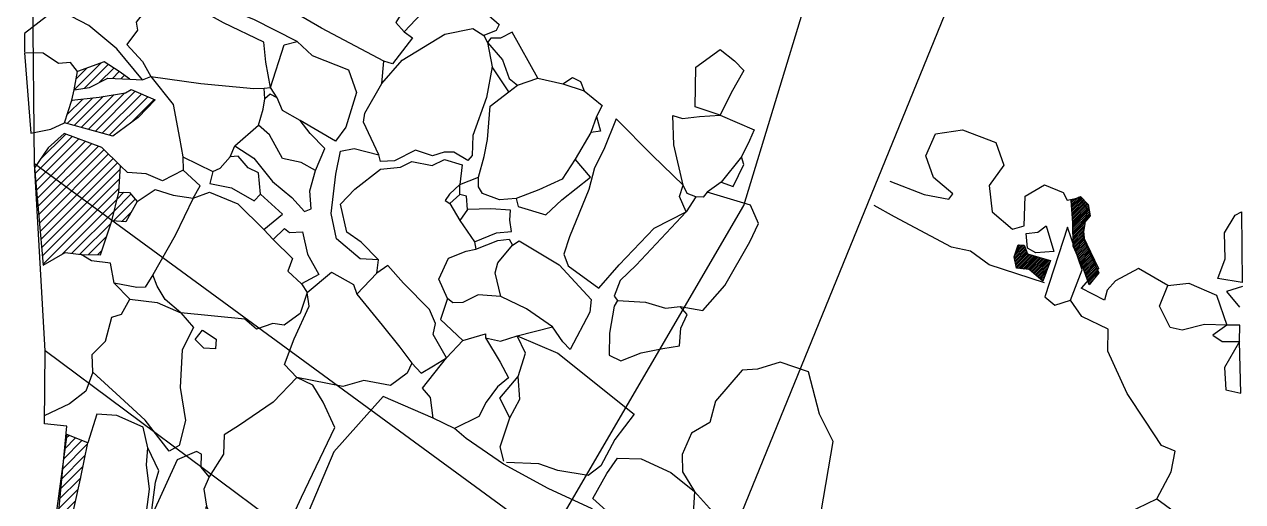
# Model space of a CAD drawing. Header units: metres. Extents: x -4.4 to -1.98, y -17.3 to -13.5.
# Drawn here: x -4.394 to -1.993, y -15.715 to -14.774 of the extents above; entities that cross this region are included whole.
import ezdxf

# ---------------------------------------------------------------- set-up
doc = ezdxf.new("R2010")
doc.units = ezdxf.units.M
doc.header["$LTSCALE"] = 25
doc.header["$MEASUREMENT"] = 0
doc.linetypes.add('STRICHPUNKTX2', pattern=[2, 1, -0.5, 0, -0.5])
doc.layers.get('0').update_dxf_attribs({"linetype": 'CONTINUOUS'})
for name, color, linetype in [('BEFUND', 1, 'CONTINUOUS'), ('FEUER', 1, 'CONTINUOUS'), ('GRABUNGSGRENZE', 3, 'STRICHPUNKTX2'), ('KNOCHEN', 2, 'CONTINUOUS'), ('KNOCHENSCHRAFF', 2, 'CONTINUOUS'), ('STEINE', 4, 'CONTINUOUS')]:
    doc.layers.add(name, color=color, linetype=linetype)

# ---------------------------------------------------------------- blocks, each defined once
blk = doc.blocks.new('*X2')
at = {"color": 0}
for p, q in [((-431.15, -1558.98), (-430.57, -1558.41)), ((-431.98, -1565.12), (-426.96, -1560.1)), ((-431.7, -1563.07), (-428.06, -1559.43)), ((-431.42, -1561.03), (-429.32, -1558.92)), ((-432.25, -1567.16), (-427.41, -1562.32)), ((-432.53, -1569.21), (-427.86, -1564.54)), ((-432.81, -1571.25), (-428.31, -1566.75)), ((-433.09, -1573.3), (-428.81, -1569.02)), ((-433.36, -1575.34), (-429.32, -1571.3)), ((-433.64, -1577.38), (-429.83, -1573.57)), ((-433.92, -1579.43), (-430.33, -1575.85)), ((-434.19, -1581.47), (-430.84, -1578.12)), ((-434.47, -1583.52), (-431.35, -1580.4)), ((-433.42, -1584.24), (-431.72, -1582.53)), ((-418.39, -1597.49), (-402.88, -1581.98)), ((-417.67, -1595), (-407.66, -1584.99)), ((-417.07, -1597.94), (-401.86, -1582.73)), ((-415, -1597.63), (-400.85, -1583.48)), ((-412.68, -1597.09), (-399.83, -1584.24)), ((-411.11, -1597.29), (-398.82, -1584.99)), ((-409.54, -1597.48), (-397.8, -1585.74)), ((-408.04, -1597.75), (-396.79, -1586.49)), ((-406.55, -1598.03), (-395.94, -1587.41)), ((-404.92, -1598.16), (-395.83, -1589.07)), ((-403.09, -1598.1), (-395.69, -1590.7)), ((-401.26, -1598.03), (-395.48, -1592.26)), ((-398.69, -1597.24), (-395.16, -1593.71)), ((-396.88, -1597.19), (-394.28, -1594.59)), ((-395.58, -1597.66), (-393.4, -1595.48)), ((-412.53, -1600.47), (-411.07, -1599.01)), ((-411.52, -1601.23), (-408.04, -1597.75)), ((-410.51, -1601.98), (-406.55, -1598.03)), ((-409.49, -1602.74), (-404.92, -1598.16)), ((-408.48, -1603.49), (-403.09, -1598.1)), ((-407.47, -1604.25), (-401.26, -1598.03)), ((-406.53, -1605.08), (-399.71, -1598.25)), ((-405.43, -1605.75), (-398.61, -1598.92)), ((-403.93, -1606.01), (-397.32, -1599.4)), ((-402.43, -1606.28), (-395.17, -1599.02)), ((-400.92, -1606.54), (-393.01, -1598.63)), ((-399.42, -1606.8), (-392.26, -1599.64)), ((-397.91, -1607.06), (-391.77, -1600.92)), ((-396.4, -1607.32), (-392.85, -1603.77))]:
    blk.add_line(p, q, dxfattribs=at)
blk = doc.blocks.new('*X3')
at = {"color": 0}
for p, q in [((-404.83, -1433.67), (-403.79, -1432.63)), ((-403.75, -1434.36), (-402.27, -1432.88)), ((-412.22, -1442.83), (-405.15, -1435.76)), ((-409.58, -1438.42), (-406.2, -1435.04)), ((-408.37, -1435.44), (-407.24, -1434.32)), ((-404.85, -1438.99), (-401.36, -1435.5)), ((-403.57, -1435.95), (-402.34, -1434.71)), ((-411.6, -1443.97), (-405.02, -1437.39)), ((-404.77, -1440.68), (-400.62, -1436.53)), ((-410.97, -1445.12), (-405.02, -1439.16)), ((-404.47, -1442.15), (-401.32, -1439)), ((-409.18, -1445.1), (-406.12, -1442.03)), ((-429.6, -1490.26), (-424.37, -1485.03)), ((-429.2, -1488.09), (-427.12, -1486.01)), ((-427.54, -1489.97), (-422.88, -1485.31)), ((-424.65, -1488.85), (-421.8, -1486)), ((-422.07, -1488.04), (-420.72, -1486.69)), ((-420.38, -1488.12), (-419.69, -1487.42)), ((-418.7, -1488.2), (-418.66, -1488.16)), ((-428.21, -1497.7), (-421.72, -1491.22)), ((-426.82, -1498.09), (-419.6, -1490.87)), ((-425.44, -1498.48), (-417.55, -1490.58)), ((-424.06, -1498.86), (-416.31, -1491.12)), ((-430.97, -1496.93), (-425.89, -1491.85)), ((-430.97, -1495.16), (-427.9, -1492.1)), ((-430.12, -1492.55), (-429.92, -1492.34)), ((-429.59, -1497.32), (-423.84, -1491.57)), ((-422.68, -1499.25), (-415.08, -1491.65)), ((-418.58, -1496.92), (-413.84, -1492.18)), ((-437.3, -1506.8), (-429.97, -1499.47)), ((-437.16, -1508.43), (-428.68, -1499.95)), ((-437.02, -1510.06), (-427.39, -1500.42)), ((-436.88, -1511.68), (-426.1, -1500.9)), ((-436.35, -1504.08), (-431.26, -1499)), ((-436.74, -1513.31), (-424.81, -1501.38)), ((-436.6, -1514.94), (-423.7, -1502.04)), ((-436.46, -1516.56), (-422.82, -1502.93)), ((-436.32, -1518.19), (-421.94, -1503.81)), ((-436.18, -1519.82), (-421.06, -1504.7)), ((-436.04, -1521.44), (-420.5, -1505.91)), ((-435.9, -1523.07), (-420.63, -1507.81)), ((-435.75, -1524.7), (-420.77, -1509.71)), ((-421.17, -1511.88), (-419.78, -1510.49)), ((-431.97, -1522.68), (-421.17, -1511.88)), ((-421.86, -1516.11), (-417.6, -1511.85)), ((-421.74, -1514.22), (-418.4, -1510.88)), ((-430.03, -1522.51), (-421.74, -1514.22)), ((-420.22, -1516.23), (-418.31, -1514.33)), ((-428.47, -1522.71), (-422.38, -1516.63)), ((-426.75, -1522.77), (-423.27, -1519.28)), ((-425.01, -1522.79), (-424.15, -1521.94))]:
    blk.add_line(p, q, dxfattribs=at)
blk = doc.blocks.new('*X9')
at = {"color": 0}
for p, q in [((-233.07, -1512.22), (-232.84, -1512)), ((-233.04, -1512.55), (-232.22, -1511.73)), ((-233.01, -1512.88), (-231.6, -1511.46)), ((-232.99, -1513.2), (-231.13, -1511.35)), ((-232.96, -1513.53), (-230.96, -1511.53)), ((-232.94, -1513.86), (-230.79, -1511.71)), ((-232.91, -1514.19), (-230.61, -1511.89)), ((-232.88, -1514.51), (-230.44, -1512.07)), ((-232.86, -1514.84), (-230.26, -1512.25)), ((-232.83, -1515.17), (-230.09, -1512.43)), ((-232.8, -1515.5), (-229.92, -1512.61)), ((-232.78, -1515.82), (-229.74, -1512.79)), ((-232.75, -1516.15), (-229.64, -1513.04)), ((-232.72, -1516.48), (-229.59, -1513.35)), ((-232.72, -1516.82), (-229.55, -1513.65)), ((-232.71, -1517.17), (-229.5, -1513.96)), ((-232.7, -1517.52), (-229.45, -1514.26)), ((-232.7, -1517.86), (-229.4, -1514.57)), ((-232.69, -1518.21), (-229.36, -1514.88)), ((-232.68, -1518.55), (-229.48, -1515.35)), ((-232.67, -1518.9), (-230.73, -1516.96)), ((-232.67, -1519.25), (-230.7, -1517.28)), ((-232.66, -1519.59), (-230.67, -1517.6)), ((-232.65, -1519.94), (-230.64, -1517.93)), ((-232.64, -1520.29), (-230.61, -1518.25)), ((-232.64, -1520.63), (-230.58, -1518.58)), ((-232.63, -1520.98), (-230.55, -1518.9)), ((-232.56, -1521.26), (-230.52, -1519.22)), ((-232.45, -1521.51), (-230.49, -1519.55)), ((-232.34, -1521.75), (-230.46, -1519.87)), ((-232.23, -1521.99), (-230.42, -1520.18)), ((-244.24, -1523.4), (-242.17, -1521.33)), ((-244.23, -1523.03), (-242.27, -1521.08)), ((-244.18, -1523.69), (-242.07, -1521.58)), ((-244.12, -1523.99), (-241.97, -1521.83)), ((-244.07, -1524.28), (-241.86, -1522.08)), ((-244.04, -1522.49), (-242.44, -1520.89)), ((-244.01, -1524.58), (-241.76, -1522.33)), ((-243.95, -1524.87), (-241.66, -1522.58)), ((-243.85, -1521.95), (-242.78, -1520.88)), ((-243.66, -1521.41), (-243.12, -1520.86)), ((-243.47, -1520.86), (-243.46, -1520.84)), ((-232.12, -1522.24), (-230.31, -1520.43)), ((-232.01, -1522.48), (-230.2, -1520.67)), ((-231.9, -1522.73), (-230.09, -1520.91)), ((-231.79, -1522.97), (-229.98, -1521.15)), ((-231.68, -1523.21), (-229.87, -1521.4)), ((-231.57, -1523.46), (-229.75, -1521.64)), ((-231.46, -1523.7), (-229.64, -1521.88)), ((-231.35, -1523.94), (-229.53, -1522.12)), ((-231.24, -1524.19), (-229.42, -1522.37)), ((-231.13, -1524.43), (-229.31, -1522.61)), ((-243.89, -1525.17), (-241.41, -1522.69)), ((-243.83, -1525.46), (-241.14, -1522.77)), ((-243.52, -1525.51), (-240.86, -1522.85)), ((-243.2, -1525.54), (-240.59, -1522.93)), ((-242.88, -1525.57), (-240.31, -1523.01)), ((-242.56, -1525.61), (-240.04, -1523.09)), ((-242.24, -1525.64), (-239.77, -1523.16)), ((-241.92, -1525.67), (-239.49, -1523.24)), ((-241.6, -1525.7), (-239.22, -1523.32)), ((-241.3, -1525.76), (-238.94, -1523.4)), ((-241.11, -1525.92), (-238.67, -1523.48)), ((-240.92, -1526.09), (-238.4, -1523.56)), ((-240.73, -1526.25), (-238.13, -1523.65)), ((-240.54, -1526.41), (-237.85, -1523.73)), ((-240.35, -1526.57), (-237.58, -1523.81)), ((-240.15, -1526.74), (-237.31, -1523.89)), ((-239.96, -1526.9), (-237.16, -1524.1)), ((-239.77, -1527.06), (-237.38, -1524.66)), ((-231.02, -1524.68), (-229.2, -1522.85)), ((-230.92, -1524.92), (-229.09, -1523.09)), ((-230.81, -1525.16), (-228.98, -1523.34)), ((-230.7, -1525.41), (-228.87, -1523.58)), ((-230.59, -1525.65), (-228.76, -1523.82)), ((-230.49, -1525.91), (-228.64, -1524.06)), ((-230.4, -1526.17), (-228.53, -1524.31)), ((-230.31, -1526.43), (-228.42, -1524.55)), ((-230.22, -1526.7), (-228.31, -1524.79)), ((-230.13, -1526.96), (-228.2, -1525.03)), ((-239.58, -1527.22), (-237.59, -1525.23)), ((-239.39, -1527.39), (-237.8, -1525.8)), ((-239.2, -1527.55), (-238.02, -1526.36)), ((-239.01, -1527.71), (-238.23, -1526.93)), ((-230.04, -1527.22), (-228.09, -1525.28)), ((-229.95, -1527.49), (-227.98, -1525.52)), ((-229.86, -1527.75), (-227.87, -1525.76)), ((-229.77, -1528.01), (-227.76, -1526)), ((-229.67, -1528.28), (-227.64, -1526.25)), ((-229.58, -1528.54), (-228.42, -1527.37)), ((-238.82, -1527.87), (-238.44, -1527.5))]:
    blk.add_line(p, q, dxfattribs=at)

msp = doc.modelspace()

# ---------------------------------------------------------------- linework, layer by layer
at = {"layer": 'BEFUND'}
for points in [[(-2.688, -15.083), (-2.6203, -15.109), (-2.5715, -15.1187), (-2.5638, -15.1081), (-2.602, -15.0754), (-2.6172, -15.0327), (-2.5978, -14.9899), (-2.5449, -14.9819), (-2.4793, -15.0069), (-2.4635, -15.0517), (-2.4921, -15.0918), (-2.4865, -15.1432), (-2.4463, -15.1774), (-2.4234, -15.1713), (-2.4213, -15.1128), (-2.3832, -15.0899), (-2.3465, -15.1052), (-2.3384, -15.1205), (-2.3155, -15.1159), (-2.2992, -15.1383), (-2.3074, -15.1908), (-2.2764, -15.2549), (-2.3111, -15.2936)], [(-2.3833, -15.2833), (-2.4922, -15.2476), (-2.5288, -15.2206), (-2.5665, -15.2129), (-2.6789, -15.1532), (-2.7191, -15.1308)], [(-2.1401, -15.2886), (-2.1976, -15.255), (-2.2429, -15.2794), (-2.2597, -15.2977), (-2.2648, -15.3175), (-2.3111, -15.2936)], [(-2.1614, -15.709), (-2.1333, -15.6556), (-2.1257, -15.6154), (-2.1526, -15.6042), (-2.1841, -15.5563), (-2.2202, -15.5018), (-2.2583, -15.4178), (-2.2577, -15.375), (-2.3096, -15.35), (-2.332, -15.3175)]]:
    msp.add_lwpolyline(points, dxfattribs=at)
at = {"layer": 'GRABUNGSGRENZE', "flags": 128}
for points in [[(-4.2119, -17.2978), (-4.2554, -17.0276), (-4.3195, -16.5176), (-4.3004, -16.2809), (-4.3027, -15.9623), (-4.3372, -15.8519), (-4.3104, -15.5659), (-4.3547, -15.5612), (-4.353, -15.4177), (-4.374, -15.0487), (-4.3918, -13.497)], [(-3.361, -15.7907), (-2.9761, -15.1311), (-2.8188, -14.6162), (-2.6546, -14.2321), (-2.4812, -13.9376), (-3.292, -13.4971)], [(-3.0859, -15.9956), (-2.4864, -14.5269), (-2.2473, -14.1424), (-1.9991, -14.2597)], [(-1.9996, -16.8405), (-2.1522, -16.7202), (-2.406, -16.5184), (-3.0859, -15.9956), (-3.361, -15.7907), (-4.374, -15.0487)], [(-1.9984, -17.0944), (-2.3015, -16.9191), (-2.5604, -16.7498), (-4.353, -15.4177)]]:
    msp.add_lwpolyline(points, dxfattribs=at)
at = {"layer": 'KNOCHEN'}
msp.add_lwpolyline([(-2.2953, -15.287), (-2.3055, -15.2574), (-2.3263, -15.2111), (-2.3272, -15.1648), (-2.3308, -15.121), (-2.3119, -15.1129), (-2.2967, -15.1287), (-2.2931, -15.1516), (-2.3074, -15.1684), (-2.3044, -15.2014), (-2.2759, -15.2636), (-2.2953, -15.2875)], dxfattribs=at)
msp.add_lwpolyline([(-2.3864, -15.2802), (-2.4133, -15.2573), (-2.4383, -15.2547), (-2.4428, -15.2318), (-2.4347, -15.2084), (-2.4235, -15.209), (-2.4164, -15.2263), (-2.3879, -15.2344), (-2.3711, -15.2395)], close=True, dxfattribs=at)
at = {"layer": 'STEINE'}
for points in [[(-3.6685, -14.8515), (-3.6858, -14.8464), (-3.8083, -14.7816), (-3.9258, -14.7123), (-3.9858, -14.6588), (-3.9491, -14.5983), (-3.9104, -14.5428), (-3.89, -14.5423), (-3.8743, -14.5505), (-3.7797, -14.629), (-3.74, -14.6438), (-3.7156, -14.6453), (-3.6561, -14.6881), (-3.6261, -14.7126), (-3.6618, -14.77), (-3.6455, -14.7889), (-3.6292, -14.8006), (-3.6292, -14.8006), (-3.6685, -14.8515)], [(-3.6455, -14.7889), (-3.5874, -14.7274), (-3.5573, -14.6831), (-3.4989, -14.7387), (-3.4582, -14.7738), (-3.4643, -14.786), (-3.4882, -14.7957)], [(-4.0653, -14.7355), (-4.1116, -14.7192), (-4.1335, -14.7406), (-4.1544, -14.7451), (-4.1737, -14.7695), (-4.1712, -14.7853), (-4.1921, -14.8133), (-4.1616, -14.8469), (-4.1448, -14.8764), (-4.0461, -14.8903), (-3.9418, -14.9006), (-3.9214, -14.8996), (-3.9092, -14.8986), (-3.9183, -14.8487), (-3.9219, -14.809), (-4.0017, -14.7707), (-4.0653, -14.7355)], [(-3.8567, -14.8075), (-3.9417, -14.7642), (-4.0098, -14.7371), (-4.0526, -14.7228), (-4.0653, -14.7355)], [(-4.1611, -14.883), (-4.212, -14.8219), (-4.2669, -14.7761), (-4.3188, -14.749), (-4.3503, -14.7582), (-4.3936, -14.7917), (-4.3942, -14.8278)], [(-3.6921, -15.0443), (-3.6956, -15.0311), (-3.7256, -14.9664), (-3.723, -14.9486), (-3.6894, -14.8901), (-3.6496, -14.8444), (-3.5651, -14.793), (-3.5101, -14.7819), (-3.4882, -14.7957), (-3.4811, -14.8099), (-3.472, -14.8578), (-3.4828, -14.9178), (-3.5098, -14.9926), (-3.5114, -15.0323), (-3.52, -15.0425), (-3.5475, -15.0256), (-3.5669, -15.0256), (-3.5893, -15.0332), (-3.6228, -15.022), (-3.6646, -15.0428), (-3.6921, -15.0443)], [(-3.382, -14.8797), (-3.4328, -14.7891), (-3.4557, -14.8013), (-3.4745, -14.8008), (-3.4811, -14.8099), (-3.4517, -14.8441), (-3.4385, -14.8807), (-3.4222, -14.894)], [(-3.8854, -14.9434), (-3.8955, -14.9184), (-3.9092, -14.8986), (-3.8817, -14.8141), (-3.8567, -14.8075), (-3.8267, -14.8355), (-3.755, -14.8636), (-3.7393, -14.9079), (-3.7602, -14.9766), (-3.7811, -15.004), (-3.8503, -14.9633)], [(-4.3816, -14.9882), (-4.3419, -14.9806), (-4.3149, -14.9679), (-4.3006, -14.9236), (-4.296, -14.9028), (-4.2894, -14.8666), (-4.3031, -14.8493), (-4.327, -14.8513), (-4.357, -14.8304), (-4.3942, -14.8299), (-4.3816, -14.9882)], [(-3.0227, -14.9529), (-3.0716, -14.9365), (-3.0705, -14.8582), (-3.0226, -14.8231), (-2.9941, -14.846), (-2.9758, -14.8649), (-3.0008, -14.9091), (-3.0227, -14.9529)], [(-4.296, -14.9028), (-4.2655, -14.8982), (-4.2298, -14.8799), (-4.1861, -14.882), (-4.2074, -14.8667), (-4.2369, -14.8479), (-4.2894, -14.8666)], [(-3.6894, -14.8901), (-3.6858, -14.8464)], [(-3.439, -14.9067), (-3.472, -14.8578)], [(-4.1861, -14.882), (-4.1611, -14.883), (-4.1448, -14.8764), (-4.1011, -14.932), (-4.0885, -14.9981), (-4.0819, -15.0348), (-4.0814, -15.0612), (-4.1216, -15.0821), (-4.1542, -15.0683), (-4.1908, -15.0657), (-4.2046, -15.053)], [(-3.4987, -15.0751), (-3.488, -15.0344), (-3.4813, -15.0008), (-3.4762, -14.9351), (-3.439, -14.9067), (-3.4222, -14.894), (-3.382, -14.8797), (-3.3326, -14.891), (-3.2909, -14.9048), (-3.2548, -14.9338), (-3.266, -14.9557), (-3.2777, -14.9872), (-3.3083, -15.0396), (-3.3338, -15.0788), (-3.3801, -15.1001), (-3.4244, -15.1169), (-3.4575, -15.1199), (-3.4911, -15.1071), (-3.4992, -15.0944), (-3.4987, -15.0751)], [(-3.3326, -14.891), (-3.3138, -14.8788), (-3.2975, -14.8864), (-3.2909, -14.9048)], [(-4.3006, -14.9236), (-4.2467, -14.9171), (-4.1947, -14.9085), (-4.1835, -14.9024), (-4.1362, -14.9228), (-4.1699, -14.9573), (-4.2198, -14.9944), (-4.3149, -14.9679)], [(-4.0819, -15.0348), (-4.0229, -15.0638), (-4.0081, -15.0572), (-3.9882, -15.0349), (-3.9791, -15.0135), (-3.9327, -14.9723), (-3.9235, -14.9408), (-3.9199, -14.9204), (-3.9214, -14.8996)], [(-3.8203, -15.062), (-3.802, -15.0188), (-3.8309, -14.9892), (-3.8503, -14.9633), (-3.8854, -14.9434), (-3.8955, -14.9184), (-3.9098, -14.9113), (-3.9199, -14.9204)], [(-3.0951, -15.0907), (-3.1556, -15.0321), (-3.2273, -14.9598), (-3.2518, -15.0203), (-3.2702, -15.0565), (-3.2814, -15.0992), (-3.3192, -15.1928), (-3.3304, -15.2269), (-3.3223, -15.2498), (-3.2618, -15.2936), (-3.2215, -15.2479), (-3.1527, -15.1757), (-3.0896, -15.1437), (-3.1028, -15.1131), (-3.0951, -15.0907)], [(-3.266, -14.9557), (-3.2584, -14.9847), (-3.2777, -14.9872)], [(-3.0702, -15.1137), (-3.0875, -15.1075), (-3.0951, -15.0907), (-3.1139, -15.0113), (-3.1159, -14.9538), (-3.0965, -14.9594), (-3.0635, -14.9554), (-3.0227, -14.9529), (-2.9556, -14.982), (-2.9648, -15.0028), (-2.9806, -15.0349), (-3.0203, -15.0847), (-3.0478, -15.1045)], [(-3.9791, -15.0135), (-3.9419, -15.0375), (-3.9053, -15.0838), (-3.8672, -15.1154), (-3.8418, -15.1429), (-3.8291, -15.1378), (-3.8311, -15.1022), (-3.8203, -15.062), (-3.8488, -15.0462), (-3.8855, -15.0385), (-3.9109, -14.9917), (-3.9327, -14.9723)], [(-4.3574, -15.2483), (-4.3136, -15.2234), (-4.2821, -15.2275), (-4.2444, -15.228), (-4.222, -15.1609), (-4.2082, -15.1044), (-4.2046, -15.053), (-4.2412, -15.0163), (-4.316, -14.9887), (-4.3475, -15.0172), (-4.374, -15.0564), (-4.3574, -15.2483)], [(-4.0229, -15.0638), (-4.0285, -15.0873), (-3.9858, -15.0959), (-3.941, -15.1219), (-3.9288, -15.1087), (-3.9328, -15.0665), (-3.9532, -15.0568), (-3.9725, -15.0339), (-3.9882, -15.0349)], [(-3.6963, -15.2377), (-3.732, -15.2362), (-3.7787, -15.1964), (-3.7894, -15.147), (-3.7801, -15.0692), (-3.7709, -15.0239), (-3.7439, -15.0188), (-3.6956, -15.0311)], [(-3.6994, -15.2642), (-3.6963, -15.2377), (-3.7304, -15.2031), (-3.7584, -15.1832), (-3.771, -15.1282), (-3.743, -15.0987), (-3.6921, -15.0591), (-3.6524, -15.0551), (-3.6305, -15.0444), (-3.5903, -15.0521), (-3.5658, -15.0404), (-3.5313, -15.0506), (-3.5354, -15.0898), (-3.5562, -15.1086), (-3.5644, -15.1213), (-3.5552, -15.1269), (-3.5359, -15.1605), (-3.5065, -15.2023), (-3.5039, -15.217)], [(-3.4244, -15.1169), (-3.4204, -15.1326), (-3.3659, -15.149), (-3.3349, -15.1195), (-3.2783, -15.0753), (-3.3083, -15.0396)], [(-3.0203, -15.0847), (-2.9969, -15.0934), (-2.976, -15.0501), (-2.9806, -15.0349)], [(-4.0611, -15.1167), (-4.0473, -15.0923), (-4.0814, -15.0612)], [(-3.5359, -15.1091), (-3.5354, -15.0898), (-3.4987, -15.0751)], [(-4.2082, -15.1044), (-4.1868, -15.1054), (-4.1721, -15.1232), (-4.194, -15.1629), (-4.222, -15.1609)], [(-4.1721, -15.1232), (-4.1364, -15.0994), (-4.1008, -15.1106), (-4.0611, -15.1167), (-4.0968, -15.19), (-4.1407, -15.2678), (-4.1559, -15.2917), (-4.1722, -15.2927), (-4.217, -15.284)], [(-4.0611, -15.1167), (-4.029, -15.1046), (-3.9731, -15.1275), (-3.9222, -15.1779), (-3.9039, -15.1978), (-3.8658, -15.2355), (-3.875, -15.2604), (-3.848, -15.2854), (-3.8369, -15.3027), (-3.8506, -15.3439), (-3.8822, -15.3668), (-3.9041, -15.3637), (-3.9367, -15.3749), (-3.9596, -15.355), (-4.0858, -15.3422), (-4.1163, -15.3162), (-4.1325, -15.2902), (-4.1407, -15.2678)], [(-3.2246, -15.3181), (-3.1697, -15.3217), (-3.13, -15.3335), (-3.1015, -15.3299), (-3.0567, -15.3376), (-3.0134, -15.2883), (-2.964, -15.2023), (-2.9471, -15.1662), (-2.9624, -15.13), (-3.0478, -15.1045), (-3.056, -15.1147), (-3.0702, -15.1137), (-3.0896, -15.1437), (-3.1884, -15.2484), (-3.2195, -15.2789), (-3.2312, -15.3099), (-3.2246, -15.3181)], [(-3.9222, -15.1779), (-3.8851, -15.148), (-3.9288, -15.1087)], [(-3.5207, -15.1387), (-3.5227, -15.1127), (-3.5359, -15.1091), (-3.5552, -15.1269)], [(-3.5065, -15.2023), (-3.4632, -15.185), (-3.4337, -15.182), (-3.4372, -15.1596), (-3.4357, -15.1398), (-3.4743, -15.1372), (-3.5207, -15.1387), (-3.5359, -15.1605)], [(-1.9935, -15.2827), (-2.0413, -15.275), (-2.0271, -15.2363), (-2.028, -15.1849), (-2.0071, -15.1498), (-1.9949, -15.1437), (-1.9935, -15.2827)], [(-3.9039, -15.1978), (-3.8815, -15.1765), (-3.8713, -15.1841), (-3.8459, -15.1831), (-3.8363, -15.2269), (-3.8139, -15.2671), (-3.848, -15.2854)], [(-2.4164, -15.2151), (-2.4194, -15.1861), (-2.396, -15.1835), (-2.3797, -15.1708), (-2.3645, -15.2217), (-2.4001, -15.2243), (-2.4164, -15.2151)], [(-2.3379, -15.1734), (-2.3824, -15.3108), (-2.3625, -15.3271), (-2.332, -15.3175), (-2.309, -15.2579), (-2.3379, -15.1734)], [(-3.4547, -15.3102), (-3.4994, -15.3071), (-3.53, -15.3224), (-3.5493, -15.3229), (-3.56, -15.3142), (-3.5773, -15.276), (-3.5579, -15.2348), (-3.5233, -15.2206), (-3.5039, -15.217), (-3.4607, -15.1998), (-3.4383, -15.1973), (-3.4317, -15.209)], [(-3.3179, -15.4147), (-3.3326, -15.3994), (-3.3529, -15.3704), (-3.4043, -15.3347), (-3.4547, -15.3102), (-3.4663, -15.2639), (-3.4607, -15.2436), (-3.4317, -15.209), (-3.4189, -15.2003), (-3.3396, -15.2477), (-3.2765, -15.3165), (-3.2796, -15.3409), (-3.3179, -15.4147)], [(-4.186, -15.3156), (-4.217, -15.284), (-4.2241, -15.2443), (-4.2617, -15.2397), (-4.2821, -15.2275)], [(-3.6304, -15.4419), (-3.6121, -15.4617), (-3.5876, -15.447), (-3.5617, -15.4312), (-3.5881, -15.3849), (-3.5835, -15.3635), (-3.5957, -15.336), (-3.647, -15.2841), (-3.6775, -15.2494), (-3.6994, -15.2642), (-3.7386, -15.3059)], [(-3.6721, -15.4856), (-3.7251, -15.4759), (-3.7663, -15.4875), (-3.8569, -15.4701), (-3.8813, -15.4442), (-3.8624, -15.3938), (-3.8328, -15.3292), (-3.8369, -15.3027), (-3.789, -15.2621), (-3.7452, -15.2865), (-3.7386, -15.3059), (-3.6888, -15.3665), (-3.6538, -15.4103), (-3.6304, -15.4419), (-3.6396, -15.4617), (-3.6721, -15.4856)], [(-2.0236, -15.3666), (-2.0679, -15.3656), (-2.1117, -15.3767), (-2.1351, -15.3711), (-2.1564, -15.3293), (-2.1401, -15.2886), (-2.0984, -15.2841), (-2.0439, -15.3076), (-2.0236, -15.3666)], [(-1.9925, -15.2908), (-2.0246, -15.3005), (-1.9986, -15.331)], [(-4.1089, -15.6154), (-4.1562, -15.5543), (-4.2055, -15.509), (-4.2589, -15.4596), (-4.2604, -15.4244), (-4.2344, -15.3985), (-4.2217, -15.3507), (-4.2028, -15.3451), (-4.186, -15.3156), (-4.1321, -15.3218), (-4.0858, -15.3422), (-4.0609, -15.3712), (-4.0828, -15.4155), (-4.0869, -15.4898), (-4.0768, -15.5544), (-4.0891, -15.6038), (-4.1089, -15.6154)], [(-3.56, -15.3142), (-3.5738, -15.3554), (-3.5296, -15.3967)], [(-3.2246, -15.3181), (-3.2313, -15.3293), (-3.2405, -15.3827), (-3.241, -15.426), (-3.2181, -15.4372), (-3.1779, -15.4214), (-3.1357, -15.4128), (-3.1026, -15.4073), (-3.1, -15.3727), (-3.0873, -15.3457), (-3.1015, -15.3299)], [(-3.4853, -15.3916), (-3.4553, -15.3983), (-3.4227, -15.3881), (-3.3529, -15.3704)], [(-1.9982, -15.3666), (-2.0236, -15.3666), (-2.0511, -15.3864), (-2.0328, -15.3992), (-1.9987, -15.3992), (-1.9982, -15.3666)], [(-4.0573, -15.3951), (-4.043, -15.3768), (-4.0161, -15.3941), (-4.0176, -15.4135), (-4.0405, -15.4124), (-4.0573, -15.3951)], [(-3.5882, -15.5503), (-3.5933, -15.5091), (-3.609, -15.4912), (-3.5617, -15.4312), (-3.5296, -15.3967), (-3.4853, -15.384), (-3.4853, -15.3916), (-3.4563, -15.44), (-3.4396, -15.4706), (-3.4615, -15.4883), (-3.4839, -15.5189), (-3.4982, -15.5468), (-3.5465, -15.5702)], [(-3.4489, -15.6349), (-3.4565, -15.6069), (-3.4371, -15.5494), (-3.4172, -15.5128), (-3.4207, -15.468), (-3.4064, -15.4222), (-3.4227, -15.3881), (-3.3423, -15.4218), (-3.1923, -15.542), (-3.23, -15.5924), (-3.2575, -15.6443), (-3.2825, -15.6631), (-3.3425, -15.6534), (-3.3797, -15.6401), (-3.4438, -15.6375)], [(-1.9987, -15.3992), (-2.0283, -15.4501), (-2.0258, -15.4944), (-1.9963, -15.501), (-1.9987, -15.3992)], [(-3.0967, -15.6561), (-3.0734, -15.6948), (-3.0256, -15.7473), (-2.9869, -15.7713), (-2.9029, -15.7683), (-2.8459, -15.7673), (-2.8235, -15.7348), (-2.7995, -15.5959), (-2.8269, -15.5424), (-2.8482, -15.4589), (-2.9041, -15.4395), (-2.9489, -15.4532), (-2.979, -15.4552), (-3.032, -15.5168), (-3.0427, -15.5585), (-3.0793, -15.5798), (-3.0972, -15.6215), (-3.0967, -15.6561)], [(-4.2589, -15.4596), (-4.2727, -15.4967), (-4.3053, -15.5216), (-4.3552, -15.5455)], [(-4.0352, -15.7234), (-4.0058, -15.7937), (-3.9596, -15.8711), (-3.9367, -15.8568), (-3.9152, -15.8116), (-3.8791, -15.7739), (-3.8479, -15.7058), (-3.7822, -15.5684), (-3.805, -15.5185), (-3.8253, -15.4849), (-3.8569, -15.4701), (-3.9037, -15.5189), (-3.972, -15.5652), (-4, -15.583), (-4.0016, -15.6211), (-4.0296, -15.6659), (-4.0403, -15.6903), (-4.0352, -15.7234)], [(-3.4371, -15.5494), (-3.4569, -15.5107), (-3.4207, -15.468)], [(-3.6869, -15.5075), (-3.7842, -15.6168), (-3.8327, -15.7317), (-3.7396, -15.7878), (-3.672, -15.8113), (-3.4247, -15.8385), (-3.3544, -15.8101), (-3.33, -15.806), (-3.2984, -15.7852), (-3.2648, -15.7669), (-3.2749, -15.7287), (-3.3614, -15.689), (-3.4494, -15.6405), (-3.5231, -15.5901), (-3.5465, -15.5702), (-3.5882, -15.5503), (-3.6869, -15.5075)], [(-4.3147, -15.8096), (-4.2445, -15.7726), (-4.1752, -15.7462), (-4.1533, -15.7355), (-4.1472, -15.6902), (-4.1532, -15.6424), (-4.1507, -15.6088), (-4.1598, -15.5681), (-4.2117, -15.5451), (-4.2514, -15.542), (-4.2692, -15.599)], [(-4.3453, -15.8396), (-4.3204, -15.8458), (-4.3147, -15.8096), (-4.2836, -15.6697), (-4.2692, -15.599), (-4.3104, -15.5822), (-4.3453, -15.8396)], [(-4.2445, -15.7726), (-4.1681, -15.7762), (-4.1483, -15.7716), (-4.1355, -15.676), (-4.1288, -15.6541), (-4.1507, -15.6088)], [(-4.0296, -15.6659), (-4.0454, -15.6465), (-4.0448, -15.6211), (-4.0545, -15.6155), (-4.0927, -15.6322), (-4.1437, -15.7431), (-4.1483, -15.7716), (-4.1392, -15.8383), (-4.101, -15.8399), (-4.073, -15.816), (-4.0633, -15.7727), (-4.0399, -15.7499), (-4.0352, -15.7234)], [(-3.2734, -15.7084), (-3.2458, -15.659), (-3.2249, -15.629), (-3.1781, -15.6306), (-3.1196, -15.6571), (-3.0734, -15.6948), (-3.0754, -15.7386), (-3.0785, -15.7579), (-3.0867, -15.7915), (-3.133, -15.8057), (-3.1727, -15.7797), (-3.2017, -15.7726), (-3.2734, -15.7084)], [(-2.1819, -15.8469), (-2.2287, -15.8107), (-2.2459, -15.7674), (-2.2189, -15.7364), (-2.1614, -15.709), (-2.1176, -15.7411), (-2.0769, -15.7498), (-2.0276, -15.7717), (-2.0159, -15.8007), (-2.0042, -15.8303), (-2.0043, -15.8486), (-2.0476, -15.9519)]]:
    msp.add_lwpolyline(points, dxfattribs=at)

# ---------------------------------------------------------------- block references
at = {"layer": 'FEUER', "xscale": 0.01, "yscale": 0.01, "zscale": 0.01}
for name in ['*X3', '*X2']:
    msp.add_blockref(name, (0, 0), dxfattribs=at)
at = {"layer": 'KNOCHENSCHRAFF', "xscale": 0.01, "yscale": 0.01, "zscale": 0.01}
msp.add_blockref('*X9', (0, 0), dxfattribs=at)

doc.saveas('drawing.dxf')
